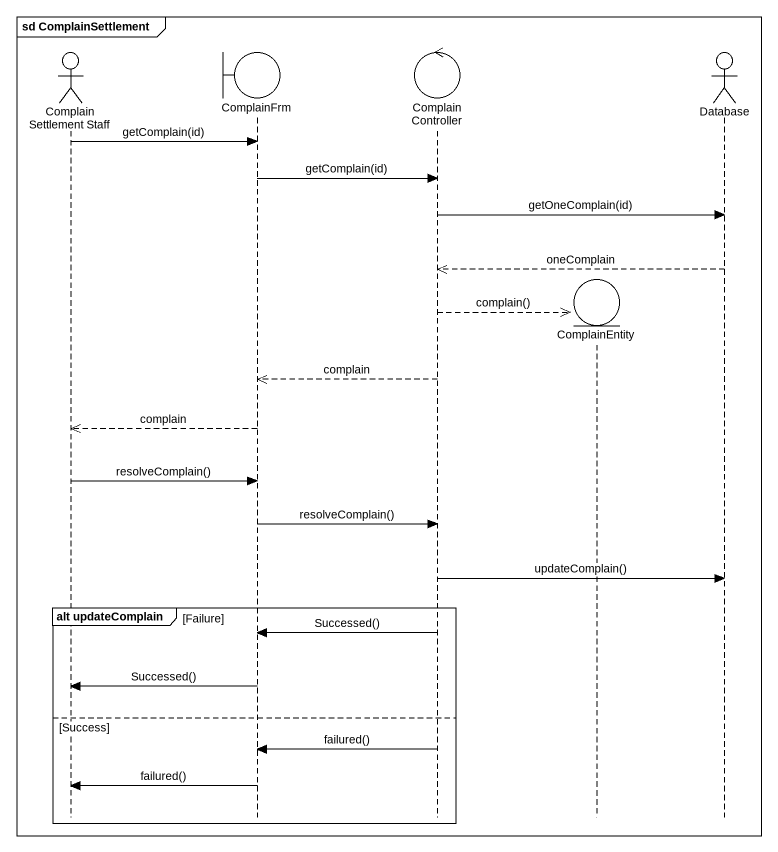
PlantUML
@startuml
mainframe sd ComplainSettlement
hide footbox
actor "Complain Settlement Staff" as Complain_Settlement_Staff
boundary ComplainFrm
control ComplainController
entity ComplainEntity
actor "Database" as Database_

Complain_Settlement_Staff -> ComplainFrm : getComplain(id)
ComplainFrm -> ComplainController : getComplain(id)
ComplainController -> Database_ : getOneComplain(id)
Database_ -->> ComplainController : oneComplain
ComplainController -->> ComplainEntity ** : complain()
ComplainController -->> ComplainFrm : complain
ComplainFrm -->> Complain_Settlement_Staff : complain
Complain_Settlement_Staff -> ComplainFrm : resolveComplain()
ComplainFrm -> ComplainController : resolveComplain()
ComplainController -> Database_ : updateComplain()
group alt updateComplain [Failure]
  ComplainController -> ComplainFrm : Successed()
  ComplainFrm -> Complain_Settlement_Staff : Successed()
else Success
  ComplainController -> ComplainFrm : failured()
  ComplainFrm -> Complain_Settlement_Staff : failured()
end
@enduml
